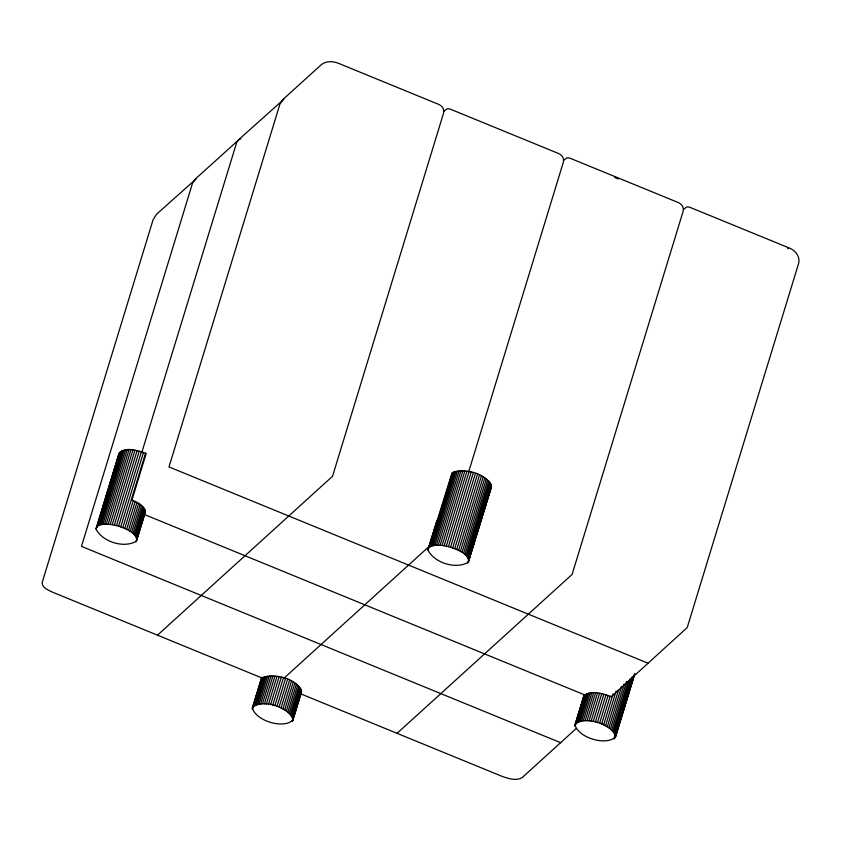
<?xml version="1.0" encoding="UTF-8"?>
<svg xmlns="http://www.w3.org/2000/svg" width="841" height="841" viewBox="0 0 841 841"><rect width="100%" height="100%" fill="white"/><g stroke="black" fill="none" stroke-linecap="round" stroke-linejoin="round"><path stroke-width="1.26" d="M96.032 529.052L118.917 453.698C125.32 445.877 138.092 450.86 146.208 453.436L131.974 499.985C137.157 502.519 145.251 505.62 145.272 512.411L136.389 541.152C124.142 548.689 102.35 541.867 96.032 529.052L119.264 452.889M118.917 453.698L118.917 455.507M145.388 511.538L136.389 541.152M262.066 678.109C274.155 672.663 297.546 678.424 301.499 692.038L292.962 719.97C283.617 729.536 255.275 720.695 252.384 707.796L261.824 677.194M292.962 719.97C290.071 707.071 261.73 698.24 252.384 707.796M427.964 550.088L452.006 472.978C464.095 467.533 487.486 473.294 491.428 486.907L468.321 562.198C456.085 569.725 434.282 562.902 427.964 550.088L436.963 520.474M436.626 521.283L436.616 523.091M491.543 486.035L468.321 562.198M634.913 673.546L615.559 736.853C606.214 746.419 577.872 737.589 574.981 724.679L583.864 695.949C591.212 689.557 602.619 693.793 610.808 696.495M574.866 725.562L583.864 695.949M615.559 736.853C612.668 723.954 584.327 715.123 574.981 724.679M96.904 527.496L119.811 452.153M96.147 528.169L97.819 525.982L120.589 451.501M97.819 525.982L98.786 525.415L121.556 450.944M98.786 525.415L99.953 524.952L122.723 450.482M99.953 524.952L101.298 524.595L124.069 450.114M101.298 524.595L102.812 524.342L125.582 449.861M102.812 524.342L104.473 524.195L127.243 449.714M104.473 524.195L106.271 524.164L129.041 449.683M106.271 524.164L108.174 524.237L130.944 449.756M108.174 524.237L110.171 524.416L132.941 449.935M110.171 524.416L112.231 524.71L135.002 450.229M112.231 524.71L114.344 525.11L137.115 450.629M114.344 525.11L116.478 525.604L139.249 451.123M116.478 525.604L118.613 526.193L141.383 451.712M141.751 452.637L236.72 142.36L239.412 139.017L283.795 99.343M136.841 539.47C135.18 532.279 126.812 529.42 120.715 526.876L143.485 452.395M122.775 527.633L145.546 453.162M124.773 528.474L133.309 500.542M126.676 529.367L135.212 501.436M128.463 530.324L136.999 502.392M130.124 531.312L138.66 503.381M131.627 532.342L140.163 504.411M132.973 533.383L141.509 505.452M134.129 534.445L142.665 506.513M135.096 535.496L143.632 507.565M135.853 536.537L144.4 508.605M136.41 537.557L144.946 509.625M136.736 538.534L145.272 510.603M135.832 541.888L144 515.176M252.268 708.669L261.751 677.636M253.278 706.251L262.003 677.699M252.374 709.604L258.45 689.746M259.207 687.265L261.866 678.571M254.045 705.599L262.581 677.678M255.023 705.042L263.559 677.11M256.19 704.579L264.726 676.648M257.535 704.222L266.071 676.29M259.049 703.97L267.585 676.038M260.71 703.822L269.246 675.891M262.497 703.78L271.044 675.849M264.4 703.854L272.947 675.933M266.397 704.043L274.944 676.111M268.468 704.337L277.004 676.406M270.571 704.726L279.117 676.805M272.705 705.231L281.241 677.299M274.839 705.82L283.375 677.888M276.952 706.503L285.488 678.571M279.012 707.26L287.548 679.328M280.999 708.101L289.546 680.169M282.902 708.995L291.449 681.063M284.689 709.941L293.236 682.009M286.35 710.939L294.886 683.008M287.864 711.959L296.4 684.038M289.199 713.01L297.735 685.079M290.355 714.072L298.902 686.14M291.322 715.123L299.869 687.192M292.09 716.164L300.626 688.232M292.636 717.184L301.173 689.252M292.069 721.515L301.509 690.23M292.626 720.779L301.614 691.165M428.08 549.215L437.52 519.738M428.984 547.67L429.751 547.018L452.521 472.547M429.751 547.018L430.718 546.461L453.488 471.98M430.718 546.461L431.885 545.998L454.655 471.517M431.885 545.998L433.231 545.641L456.001 471.16M433.231 545.641L434.744 545.388L457.515 470.907M434.744 545.388L436.405 545.241L459.175 470.76M436.405 545.241L438.203 545.199L460.973 470.718M438.203 545.199L440.106 545.273L462.876 470.792M440.106 545.273L442.103 545.462L464.873 470.981M442.103 545.462L444.164 545.756L466.934 471.275M468.448 472.6L563.323 162.281C564.668 158.318 561.546 154.418 557.877 153.22L449.924 108.983L447.338 108.699L443.922 111.191M444.164 545.756L446.277 546.145L469.047 471.675M446.277 546.145L448.411 546.65L471.181 472.169M448.411 546.65L450.545 547.239L473.315 472.758M468.773 560.516C467.112 553.325 458.744 550.466 452.647 547.922L475.417 473.441M454.708 548.679L477.488 474.198M456.705 549.509L479.475 475.039M458.608 550.413L481.378 475.932M460.395 551.36L483.165 476.879M462.056 552.358L484.826 477.877M463.559 553.378L486.329 478.907M464.905 554.429L487.675 479.948M466.061 555.491L488.831 481.01M467.028 556.542L489.798 482.061M467.785 557.583L490.566 483.102M468.342 558.603L491.112 484.122M468.668 559.58L491.438 485.099M467.764 562.934L491.428 486.907M575.875 723.144L584.411 695.213M574.971 726.487L577.199 719.202M577.946 716.774L580.542 708.28M581.289 705.851L583.139 699.775M576.642 722.493L585.189 694.561M577.62 721.925L586.156 694.004M578.787 721.462L587.323 693.541M580.132 721.105L588.668 693.173M581.646 720.853L590.182 692.921M583.307 720.705L591.843 692.774M585.105 720.674L593.641 692.742M587.007 720.748L595.544 692.816M589.005 720.926L597.541 692.995M591.065 721.221L599.601 693.289M593.178 721.62L601.714 693.688M595.302 722.114L603.849 694.182M597.436 722.703L605.983 694.771M599.549 723.386L608.085 695.454M601.609 724.143L610.145 696.222M603.607 724.984L613.089 693.951M605.499 725.878L616.127 691.123M607.297 726.834L618.682 689.588M608.947 727.822L621.478 686.855M610.461 728.853L624.117 684.164M611.796 729.893L626.598 681.483M612.963 730.955L628.143 681.305M613.93 732.006L630.245 678.634M614.687 733.047L631.77 677.194M615.234 734.067L632.695 676.963M613.898 739.05L615.412 734.088M614.666 738.398L634.019 675.092M615.223 737.662L634.577 674.356M145.272 512.411L144.379 513.956M301.499 692.038L300.605 693.583M563.701 160.263L567.118 157.782L569.714 158.066L677.667 202.292C681.326 203.501 684.448 207.401 683.113 211.354L572.101 574.445L397.068 733.331M157.498 635.176L332.531 476.29L443.543 113.209C444.878 109.246 441.756 105.346 438.098 104.137L338.797 63.453C333.215 61.141 326.077 60.647 321.199 64.778L283.175 99.291L280 103.853L168.988 466.934L648.127 663.244M683.449 209.377L686.908 206.854L689.494 207.138L788.795 247.822C795.197 250.019 800.621 256.778 798.519 263.769L687.202 627.617L611.176 696.779M284.09 678.077L428.984 546.555M576.169 728.558L522.103 777.641C516.111 781.142 508.563 778.619 502.476 776.516L300.279 693.667M239.233 139.375L195.659 178.734L192.484 183.285L81.472 546.377L560.611 742.687M196.279 178.786L156.699 214.098L153.104 219.68L42.092 582.771C42.292 587.817 48.21 590.067 52.089 591.99L262.77 678.309M240.032 139.07L240.873 138.965M450.545 547.239L452.647 547.922M118.613 526.193L120.715 526.876M614.687 177.462L618.324 178.944M144.589 514.587L585.01 695.034M787.554 248.284L788.469 248.684M583.402 697.631L583.517 698.566"/></g></svg>
